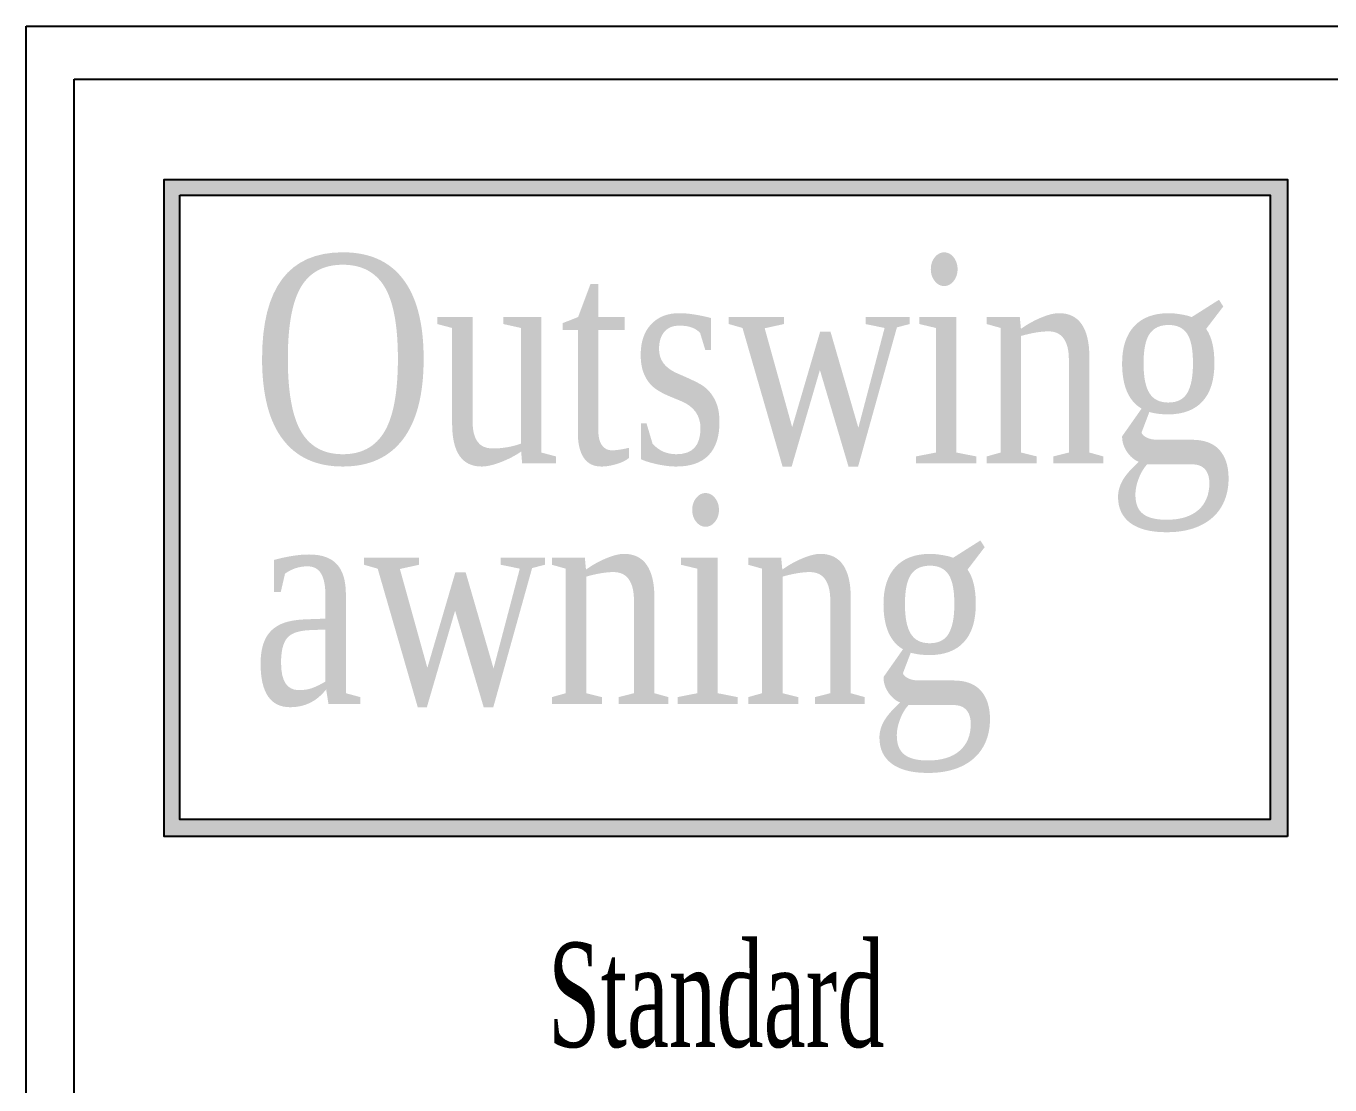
# Model space of a CAD drawing. Header units: inches. Extents: x 1985 to 11287, y 379 to 3234.
# Drawn here: x 8840.1 to 9089.8, y 1900.8 to 2103.7 of the extents above; entities that cross this region are included whole.
import ezdxf

# ---------------------------------------------------------------- set-up
doc = ezdxf.new("R2010")
doc.units = ezdxf.units.IN
doc.header["$MEASUREMENT"] = 0
doc.layers.add('detail 99', color=30, linetype='CONTINUOUS')
doc.layers.add('separation 99', color=3, linetype='CONTINUOUS')
doc.styles.add('Times', font='times.ttf', dxfattribs={"width": 0.8})

msp = doc.modelspace()

# ---------------------------------------------------------------- hatches: boundary and pattern name
at = {"layer": 'separation 99'}
h = msp.add_hatch(color=256, dxfattribs=at)
h.paths.add_polyline_path([(8866.567432, 2074.284683), (8866.567432, 1948.419385), (9081.691881, 1948.419385), (9081.691881, 2074.284683)])
h.paths.add_polyline_path([(9078.331604, 2071.299508), (9078.331604, 1951.677248), (8869.552608, 1951.677248), (8869.552608, 2071.299508)], flags=16)

# ---------------------------------------------------------------- linework, layer by layer
for points in [[(8840.122035, 2103.669696), (9954.635727, 2103.669696), (9954.635727, 1326.396456), (8840.122035, 1326.396456)], [(8849.299532, 2093.486824), (9941.56161, 2093.486824), (9941.56161, 1340.434269), (8849.299532, 1340.434269)], [(9081.691881, 1948.419385), (8866.567432, 1948.419385), (8866.567432, 2074.284683), (9081.691881, 2074.284683)], [(8869.552608, 2071.299508), (9078.331604, 2071.299508), (9078.331604, 1951.677248), (8869.552608, 1951.677248)]]:
    msp.add_lwpolyline(points, close=True, dxfattribs=at)

# ---------------------------------------------------------------- texts
at = {"layer": 'detail 99', "style": 'Times', "width": 0.6}
msp.add_text('Standard', height=20, dxfattribs=at).set_placement((8940.068891, 1908.092841))
at = {"layer": 'detail 99', "char_height": 40, "attachment_point": 1, "style": 'Times'}
for s, insert in [('Outswing', (8883.33148, 2059.882851)), ('awning', (8883.33148, 2013.769762))]:
    msp.add_mtext(s, dxfattribs=dict(at, insert=insert))

doc.saveas('drawing.dxf')
